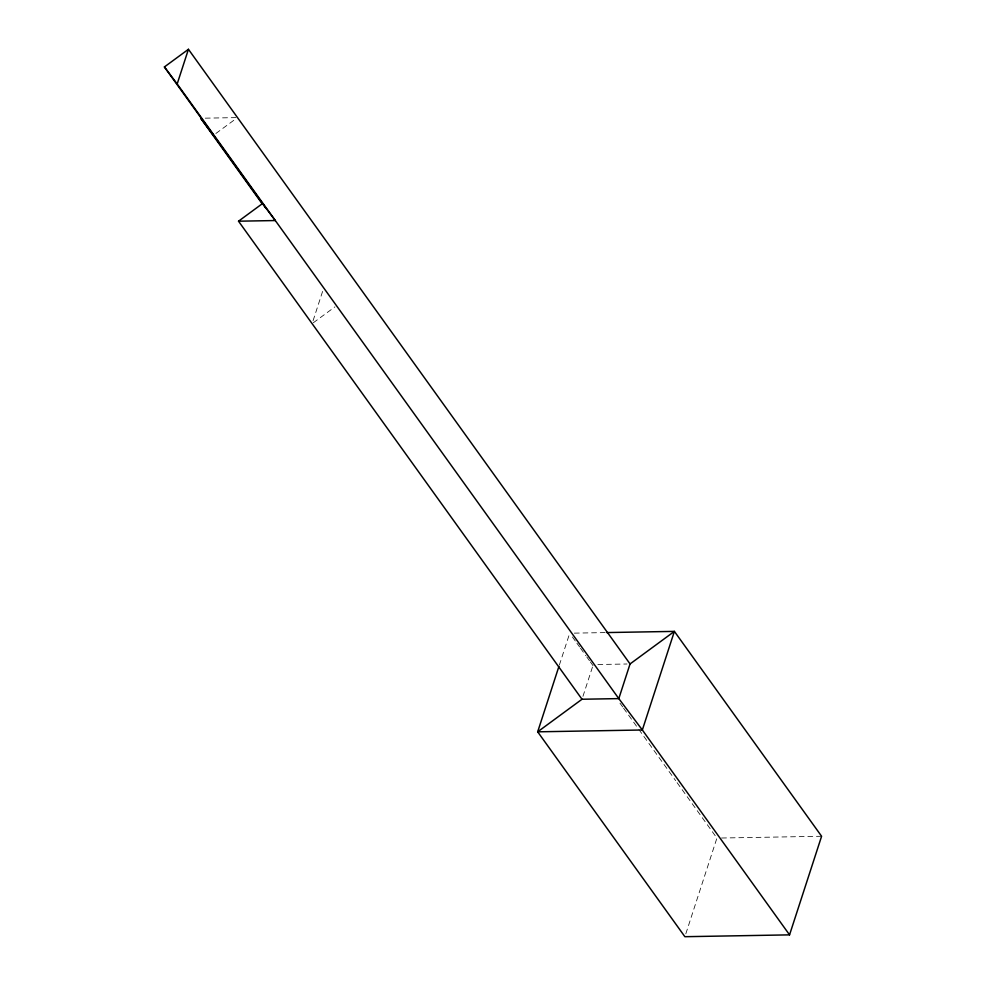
<?xml version="1.0" encoding="UTF-8"?>
<svg xmlns="http://www.w3.org/2000/svg" width="986" height="986" viewBox="0 0 986 986"><rect width="100%" height="100%" fill="white"/><g stroke="black" fill="none" stroke-linecap="round" stroke-linejoin="round"><path stroke-width="0.74" stroke-dasharray="4.93 3.7" d="M313.067 320.746L322.915 290.414M559.345 665.119L569.242 634.664M582.948 696.362L592.796 666.031M685.825 933.804L716.921 838.1L676.532 781.886M215.872 133.48L236.295 118.48M313.326 322.755L334.944 306.868M205.31 118.16L235.962 117.617M574.333 633.135L605.121 632.593M597.861 664.515L626.997 663.997M721.542 838.014L821.597 836.264M572.41 636.968L575.997 641.96M576.896 643.205L579.595 646.952M580.483 648.209L585.869 655.702M586.769 656.947L589.468 660.694M590.367 661.951L593.054 665.698M619.984 703.178L622.671 706.925M623.571 708.17L637.93 728.161M638.829 729.406L675.632 780.629"/><path stroke-width="1.48" d="M606.661 632.568L674.387 631.385L642.342 729.985L537.678 731.822L582.011 699.247L618.801 698.606L177.172 83.958L188.437 49.3L630.054 663.948L618.801 698.606L642.342 729.985L789.552 934.864L684.888 936.7L537.678 731.822L558.877 666.561M789.552 934.864L821.597 836.264L674.387 631.385L630.054 663.948M266.134 208.539L164.403 66.949L188.437 49.3M238.513 221.197L262.547 203.535L275.304 220.544L238.513 221.197L582.011 699.247M164.403 66.949L177.172 83.958M213.469 135.242L200.713 118.234L262.498 204.225"/></g></svg>
